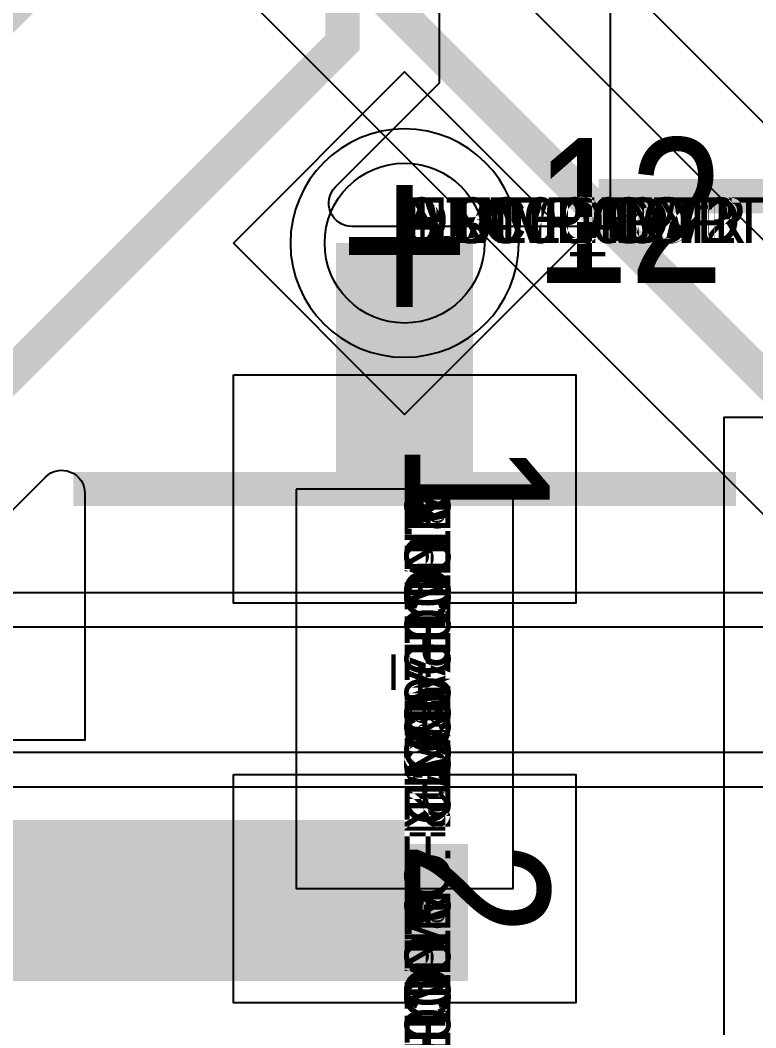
# Model space of a CAD drawing. Extents: x 0 to 323, y 0 to 320.
# Drawn here: x 93.288 to 96.51, y 3.544 to 7.957 of the extents above; entities that cross this region are included whole.
import ezdxf
from ezdxf.enums import TextEntityAlignment as Align

# ---------------------------------------------------------------- set-up
doc = ezdxf.new("R2010")
doc.units = 0
doc.header["$MEASUREMENT"] = 0
doc.layers.get('0').update_dxf_attribs({"linetype": 'CONTINUOUS'})
for name, color, linetype in [('CDN_FIGURES', 7, 'CONTINUOUS'), ('ETCH_BOTTOM', 7, 'CONTINUOUS'), ('ETCH_GND', 3, 'CONTINUOUS'), ('ETCH_INT1', 4, 'CONTINUOUS'), ('ETCH_INT2', 5, 'CONTINUOUS'), ('ETCH_PWR', 6, 'CONTINUOUS'), ('ETCH_TOP', 2, 'CONTINUOUS'), ('MANUFACTURING_NCLEGEND-1-6', 8, 'CONTINUOUS'), ('PACKAGE_GEOMETRY_ASSEMBLY_TOP', 11, 'CONTINUOUS'), ('PACKAGE_GEOMETRY_PIN_NUMBER', 9, 'CONTINUOUS')]:
    doc.layers.add(name, color=color, linetype=linetype)

# ---------------------------------------------------------------- blocks, each defined once
blk = doc.blocks.new('PAD_INFO')
for tag in ['SHAPE_TYPE', 'PAD_HEIGHT', 'PAD_LAYER', 'PAD_TYPE', 'PAD_WIDTH']:
    blk.add_attdef(tag, (0, 0), '', height=0.2)
at = {"flags": 2}
blk.add_attdef('CDN_TYPE', (0, 0), '', height=0.2, dxfattribs=at)
blk = doc.blocks.new('DRILL_INFO')
at = {"flags": 2}
blk.add_attdef('CDN_TYPE', (0, 0), '', height=0.2, dxfattribs=at)
for tag in ['FSHAPE', 'FCHAR', 'DRILL_HEIGHT', 'DIAMETER', 'PLATED', 'DRILL_WIDTH']:
    blk.add_attdef(tag, (0, 0), '', height=0.2)
blk = doc.blocks.new('VIA0700X0300')
at = {"layer": 'ETCH_BOTTOM'}
blk.add_circle((0, 0), 0.35, dxfattribs=at)
at = {"layer": 'ETCH_GND'}
blk.add_circle((0, 0), 0.35, dxfattribs=at)
at = {"layer": 'ETCH_INT1'}
blk.add_circle((0, 0), 0.35, dxfattribs=at)
at = {"layer": 'ETCH_INT2'}
blk.add_circle((0, 0), 0.35, dxfattribs=at)
at = {"layer": 'ETCH_PWR'}
blk.add_circle((0, 0), 0.35, dxfattribs=at)
at = {"layer": 'ETCH_TOP'}
blk.add_circle((0, 0), 0.35, dxfattribs=at)
ref = blk.add_blockref('PAD_INFO', (0, 0))
ref.add_attrib('PAD_LAYER', 'ETCH_TOP', (0, 0), dxfattribs={"height": 0.2})
ref.add_attrib('SHAPE_TYPE', 'NULL', (0, 0), dxfattribs={"height": 0.2})
ref.add_attrib('PAD_TYPE', 'ANTIPAD', (0, 0), dxfattribs={"height": 0.2})
ref.add_attrib('PAD_WIDTH', '0.000000', (0, 0), dxfattribs={"height": 0.2})
ref.add_attrib('PAD_HEIGHT', '0.000000', (0, 0), dxfattribs={"height": 0.2})
ref = blk.add_blockref('PAD_INFO', (0, 0))
ref.add_attrib('PAD_LAYER', 'ETCH_GND', (0, 0), dxfattribs={"height": 0.2})
ref.add_attrib('SHAPE_TYPE', 'NULL', (0, 0), dxfattribs={"height": 0.2})
ref.add_attrib('PAD_TYPE', 'ANTIPAD', (0, 0), dxfattribs={"height": 0.2})
ref.add_attrib('PAD_WIDTH', '0.000000', (0, 0), dxfattribs={"height": 0.2})
ref.add_attrib('PAD_HEIGHT', '0.000000', (0, 0), dxfattribs={"height": 0.2})
ref = blk.add_blockref('PAD_INFO', (0, 0))
ref.add_attrib('PAD_LAYER', 'ETCH_INT1', (0, 0), dxfattribs={"height": 0.2})
ref.add_attrib('SHAPE_TYPE', 'NULL', (0, 0), dxfattribs={"height": 0.2})
ref.add_attrib('PAD_TYPE', 'ANTIPAD', (0, 0), dxfattribs={"height": 0.2})
ref.add_attrib('PAD_WIDTH', '0.000000', (0, 0), dxfattribs={"height": 0.2})
ref.add_attrib('PAD_HEIGHT', '0.000000', (0, 0), dxfattribs={"height": 0.2})
ref = blk.add_blockref('PAD_INFO', (0, 0))
ref.add_attrib('PAD_LAYER', 'ETCH_INT2', (0, 0), dxfattribs={"height": 0.2})
ref.add_attrib('SHAPE_TYPE', 'NULL', (0, 0), dxfattribs={"height": 0.2})
ref.add_attrib('PAD_TYPE', 'ANTIPAD', (0, 0), dxfattribs={"height": 0.2})
ref.add_attrib('PAD_WIDTH', '0.000000', (0, 0), dxfattribs={"height": 0.2})
ref.add_attrib('PAD_HEIGHT', '0.000000', (0, 0), dxfattribs={"height": 0.2})
ref = blk.add_blockref('PAD_INFO', (0, 0))
ref.add_attrib('PAD_LAYER', 'ETCH_PWR', (0, 0), dxfattribs={"height": 0.2})
ref.add_attrib('SHAPE_TYPE', 'NULL', (0, 0), dxfattribs={"height": 0.2})
ref.add_attrib('PAD_TYPE', 'ANTIPAD', (0, 0), dxfattribs={"height": 0.2})
ref.add_attrib('PAD_WIDTH', '0.000000', (0, 0), dxfattribs={"height": 0.2})
ref.add_attrib('PAD_HEIGHT', '0.000000', (0, 0), dxfattribs={"height": 0.2})
ref = blk.add_blockref('PAD_INFO', (0, 0))
ref.add_attrib('PAD_LAYER', 'ETCH_BOTTOM', (0, 0), dxfattribs={"height": 0.2})
ref.add_attrib('SHAPE_TYPE', 'NULL', (0, 0), dxfattribs={"height": 0.2})
ref.add_attrib('PAD_TYPE', 'ANTIPAD', (0, 0), dxfattribs={"height": 0.2})
ref.add_attrib('PAD_WIDTH', '0.000000', (0, 0), dxfattribs={"height": 0.2})
ref.add_attrib('PAD_HEIGHT', '0.000000', (0, 0), dxfattribs={"height": 0.2})
ref = blk.add_blockref('PAD_INFO', (0, 0))
ref.add_attrib('PAD_LAYER', 'ETCH_TOP', (0, 0), dxfattribs={"height": 0.2})
ref.add_attrib('SHAPE_TYPE', 'NULL', (0, 0), dxfattribs={"height": 0.2})
ref.add_attrib('PAD_TYPE', 'THERMAL', (0, 0), dxfattribs={"height": 0.2})
ref.add_attrib('PAD_WIDTH', '0.000000', (0, 0), dxfattribs={"height": 0.2})
ref.add_attrib('PAD_HEIGHT', '0.000000', (0, 0), dxfattribs={"height": 0.2})
ref = blk.add_blockref('PAD_INFO', (0, 0))
ref.add_attrib('PAD_LAYER', 'ETCH_GND', (0, 0), dxfattribs={"height": 0.2})
ref.add_attrib('SHAPE_TYPE', 'NULL', (0, 0), dxfattribs={"height": 0.2})
ref.add_attrib('PAD_TYPE', 'THERMAL', (0, 0), dxfattribs={"height": 0.2})
ref.add_attrib('PAD_WIDTH', '0.000000', (0, 0), dxfattribs={"height": 0.2})
ref.add_attrib('PAD_HEIGHT', '0.000000', (0, 0), dxfattribs={"height": 0.2})
ref = blk.add_blockref('PAD_INFO', (0, 0))
ref.add_attrib('PAD_LAYER', 'ETCH_INT1', (0, 0), dxfattribs={"height": 0.2})
ref.add_attrib('SHAPE_TYPE', 'NULL', (0, 0), dxfattribs={"height": 0.2})
ref.add_attrib('PAD_TYPE', 'THERMAL', (0, 0), dxfattribs={"height": 0.2})
ref.add_attrib('PAD_WIDTH', '0.000000', (0, 0), dxfattribs={"height": 0.2})
ref.add_attrib('PAD_HEIGHT', '0.000000', (0, 0), dxfattribs={"height": 0.2})
ref = blk.add_blockref('PAD_INFO', (0, 0))
ref.add_attrib('PAD_LAYER', 'ETCH_INT2', (0, 0), dxfattribs={"height": 0.2})
ref.add_attrib('SHAPE_TYPE', 'NULL', (0, 0), dxfattribs={"height": 0.2})
ref.add_attrib('PAD_TYPE', 'THERMAL', (0, 0), dxfattribs={"height": 0.2})
ref.add_attrib('PAD_WIDTH', '0.000000', (0, 0), dxfattribs={"height": 0.2})
ref.add_attrib('PAD_HEIGHT', '0.000000', (0, 0), dxfattribs={"height": 0.2})
ref = blk.add_blockref('PAD_INFO', (0, 0))
ref.add_attrib('PAD_LAYER', 'ETCH_PWR', (0, 0), dxfattribs={"height": 0.2})
ref.add_attrib('SHAPE_TYPE', 'NULL', (0, 0), dxfattribs={"height": 0.2})
ref.add_attrib('PAD_TYPE', 'THERMAL', (0, 0), dxfattribs={"height": 0.2})
ref.add_attrib('PAD_WIDTH', '0.000000', (0, 0), dxfattribs={"height": 0.2})
ref.add_attrib('PAD_HEIGHT', '0.000000', (0, 0), dxfattribs={"height": 0.2})
ref = blk.add_blockref('PAD_INFO', (0, 0))
ref.add_attrib('PAD_LAYER', 'ETCH_BOTTOM', (0, 0), dxfattribs={"height": 0.2})
ref.add_attrib('SHAPE_TYPE', 'NULL', (0, 0), dxfattribs={"height": 0.2})
ref.add_attrib('PAD_TYPE', 'THERMAL', (0, 0), dxfattribs={"height": 0.2})
ref.add_attrib('PAD_WIDTH', '0.000000', (0, 0), dxfattribs={"height": 0.2})
ref.add_attrib('PAD_HEIGHT', '0.000000', (0, 0), dxfattribs={"height": 0.2})
ref = blk.add_blockref('PAD_INFO', (0, 0))
ref.add_attrib('PAD_LAYER', 'ETCH_TOP', (0, 0), dxfattribs={"height": 0.2})
ref.add_attrib('SHAPE_TYPE', 'CIRCLE', (0, 0), dxfattribs={"height": 0.2})
ref.add_attrib('PAD_TYPE', 'REGULAR', (0, 0), dxfattribs={"height": 0.2})
ref.add_attrib('PAD_WIDTH', '0.700000', (0, 0), dxfattribs={"height": 0.2})
ref.add_attrib('PAD_HEIGHT', '0.700000', (0, 0), dxfattribs={"height": 0.2})
ref = blk.add_blockref('PAD_INFO', (0, 0))
ref.add_attrib('PAD_LAYER', 'ETCH_GND', (0, 0), dxfattribs={"height": 0.2})
ref.add_attrib('SHAPE_TYPE', 'CIRCLE', (0, 0), dxfattribs={"height": 0.2})
ref.add_attrib('PAD_TYPE', 'REGULAR', (0, 0), dxfattribs={"height": 0.2})
ref.add_attrib('PAD_WIDTH', '0.700000', (0, 0), dxfattribs={"height": 0.2})
ref.add_attrib('PAD_HEIGHT', '0.700000', (0, 0), dxfattribs={"height": 0.2})
ref = blk.add_blockref('PAD_INFO', (0, 0))
ref.add_attrib('PAD_LAYER', 'ETCH_INT1', (0, 0), dxfattribs={"height": 0.2})
ref.add_attrib('SHAPE_TYPE', 'CIRCLE', (0, 0), dxfattribs={"height": 0.2})
ref.add_attrib('PAD_TYPE', 'REGULAR', (0, 0), dxfattribs={"height": 0.2})
ref.add_attrib('PAD_WIDTH', '0.700000', (0, 0), dxfattribs={"height": 0.2})
ref.add_attrib('PAD_HEIGHT', '0.700000', (0, 0), dxfattribs={"height": 0.2})
ref = blk.add_blockref('PAD_INFO', (0, 0))
ref.add_attrib('PAD_LAYER', 'ETCH_INT2', (0, 0), dxfattribs={"height": 0.2})
ref.add_attrib('SHAPE_TYPE', 'CIRCLE', (0, 0), dxfattribs={"height": 0.2})
ref.add_attrib('PAD_TYPE', 'REGULAR', (0, 0), dxfattribs={"height": 0.2})
ref.add_attrib('PAD_WIDTH', '0.700000', (0, 0), dxfattribs={"height": 0.2})
ref.add_attrib('PAD_HEIGHT', '0.700000', (0, 0), dxfattribs={"height": 0.2})
ref = blk.add_blockref('PAD_INFO', (0, 0))
ref.add_attrib('PAD_LAYER', 'ETCH_PWR', (0, 0), dxfattribs={"height": 0.2})
ref.add_attrib('SHAPE_TYPE', 'CIRCLE', (0, 0), dxfattribs={"height": 0.2})
ref.add_attrib('PAD_TYPE', 'REGULAR', (0, 0), dxfattribs={"height": 0.2})
ref.add_attrib('PAD_WIDTH', '0.700000', (0, 0), dxfattribs={"height": 0.2})
ref.add_attrib('PAD_HEIGHT', '0.700000', (0, 0), dxfattribs={"height": 0.2})
ref = blk.add_blockref('PAD_INFO', (0, 0))
ref.add_attrib('PAD_LAYER', 'ETCH_BOTTOM', (0, 0), dxfattribs={"height": 0.2})
ref.add_attrib('SHAPE_TYPE', 'CIRCLE', (0, 0), dxfattribs={"height": 0.2})
ref.add_attrib('PAD_TYPE', 'REGULAR', (0, 0), dxfattribs={"height": 0.2})
ref.add_attrib('PAD_WIDTH', '0.700000', (0, 0), dxfattribs={"height": 0.2})
ref.add_attrib('PAD_HEIGHT', '0.700000', (0, 0), dxfattribs={"height": 0.2})
ref = blk.add_blockref('DRILL_INFO', (0, 0))
ref.add_attrib('DIAMETER', '0.300000', (0, 0), dxfattribs={"height": 0.2})
ref.add_attrib('PLATED', 'PLATED', (0, 0), dxfattribs={"height": 0.2})
ref.add_attrib('FSHAPE', 'DIAMOND', (0, 0), dxfattribs={"height": 0.2})
ref.add_attrib('FCHAR', '+', (0, 0), dxfattribs={"height": 0.2})
ref.add_attrib('DRILL_WIDTH', '1.500000', (0, 0), dxfattribs={"height": 0.2})
ref.add_attrib('DRILL_HEIGHT', '1.500000', (0, 0), dxfattribs={"height": 0.2})
for tag in ['CDN_TYPE', 'PIN']:
    blk.add_attdef(tag, (0, 0), '', height=0.2)
at = {"flags": 2}
for tag in ['PSTKNAME', 'BBV']:
    blk.add_attdef(tag, (0, 0), '', height=0.2, dxfattribs=at)
blk = doc.blocks.new('FIGURE_DIAMOND')
at = {"layer": 'CDN_FIGURES'}
blk.add_lwpolyline([(-0.5, 0), (0, 0.5), (0.5, 0), (0, -0.5)], close=True, dxfattribs=at)
blk = doc.blocks.new('RC1000X1500TS')
at = {"layer": 'ETCH_TOP'}
blk.add_lwpolyline([(-0.5, -0.75), (-0.5, 0.75), (0.5, 0.75), (0.5, -0.75)], close=True, dxfattribs=at)
ref = blk.add_blockref('PAD_INFO', (0, 0))
ref.add_attrib('PAD_LAYER', 'ETCH_TOP', (0, 0), dxfattribs={"height": 0.2})
ref.add_attrib('SHAPE_TYPE', 'NULL', (0, 0), dxfattribs={"height": 0.2})
ref.add_attrib('PAD_TYPE', 'ANTIPAD', (0, 0), dxfattribs={"height": 0.2})
ref.add_attrib('PAD_WIDTH', '0.000000', (0, 0), dxfattribs={"height": 0.2})
ref.add_attrib('PAD_HEIGHT', '0.000000', (0, 0), dxfattribs={"height": 0.2})
ref = blk.add_blockref('PAD_INFO', (0, 0))
ref.add_attrib('PAD_LAYER', 'ETCH_GND', (0, 0), dxfattribs={"height": 0.2})
ref.add_attrib('SHAPE_TYPE', 'NULL', (0, 0), dxfattribs={"height": 0.2})
ref.add_attrib('PAD_TYPE', 'ANTIPAD', (0, 0), dxfattribs={"height": 0.2})
ref.add_attrib('PAD_WIDTH', '0.000000', (0, 0), dxfattribs={"height": 0.2})
ref.add_attrib('PAD_HEIGHT', '0.000000', (0, 0), dxfattribs={"height": 0.2})
ref = blk.add_blockref('PAD_INFO', (0, 0))
ref.add_attrib('PAD_LAYER', 'ETCH_INT1', (0, 0), dxfattribs={"height": 0.2})
ref.add_attrib('SHAPE_TYPE', 'NULL', (0, 0), dxfattribs={"height": 0.2})
ref.add_attrib('PAD_TYPE', 'ANTIPAD', (0, 0), dxfattribs={"height": 0.2})
ref.add_attrib('PAD_WIDTH', '0.000000', (0, 0), dxfattribs={"height": 0.2})
ref.add_attrib('PAD_HEIGHT', '0.000000', (0, 0), dxfattribs={"height": 0.2})
ref = blk.add_blockref('PAD_INFO', (0, 0))
ref.add_attrib('PAD_LAYER', 'ETCH_INT2', (0, 0), dxfattribs={"height": 0.2})
ref.add_attrib('SHAPE_TYPE', 'NULL', (0, 0), dxfattribs={"height": 0.2})
ref.add_attrib('PAD_TYPE', 'ANTIPAD', (0, 0), dxfattribs={"height": 0.2})
ref.add_attrib('PAD_WIDTH', '0.000000', (0, 0), dxfattribs={"height": 0.2})
ref.add_attrib('PAD_HEIGHT', '0.000000', (0, 0), dxfattribs={"height": 0.2})
ref = blk.add_blockref('PAD_INFO', (0, 0))
ref.add_attrib('PAD_LAYER', 'ETCH_PWR', (0, 0), dxfattribs={"height": 0.2})
ref.add_attrib('SHAPE_TYPE', 'NULL', (0, 0), dxfattribs={"height": 0.2})
ref.add_attrib('PAD_TYPE', 'ANTIPAD', (0, 0), dxfattribs={"height": 0.2})
ref.add_attrib('PAD_WIDTH', '0.000000', (0, 0), dxfattribs={"height": 0.2})
ref.add_attrib('PAD_HEIGHT', '0.000000', (0, 0), dxfattribs={"height": 0.2})
ref = blk.add_blockref('PAD_INFO', (0, 0))
ref.add_attrib('PAD_LAYER', 'ETCH_BOTTOM', (0, 0), dxfattribs={"height": 0.2})
ref.add_attrib('SHAPE_TYPE', 'NULL', (0, 0), dxfattribs={"height": 0.2})
ref.add_attrib('PAD_TYPE', 'ANTIPAD', (0, 0), dxfattribs={"height": 0.2})
ref.add_attrib('PAD_WIDTH', '0.000000', (0, 0), dxfattribs={"height": 0.2})
ref.add_attrib('PAD_HEIGHT', '0.000000', (0, 0), dxfattribs={"height": 0.2})
ref = blk.add_blockref('PAD_INFO', (0, 0))
ref.add_attrib('PAD_LAYER', 'ETCH_TOP', (0, 0), dxfattribs={"height": 0.2})
ref.add_attrib('SHAPE_TYPE', 'NULL', (0, 0), dxfattribs={"height": 0.2})
ref.add_attrib('PAD_TYPE', 'THERMAL', (0, 0), dxfattribs={"height": 0.2})
ref.add_attrib('PAD_WIDTH', '0.000000', (0, 0), dxfattribs={"height": 0.2})
ref.add_attrib('PAD_HEIGHT', '0.000000', (0, 0), dxfattribs={"height": 0.2})
ref = blk.add_blockref('PAD_INFO', (0, 0))
ref.add_attrib('PAD_LAYER', 'ETCH_GND', (0, 0), dxfattribs={"height": 0.2})
ref.add_attrib('SHAPE_TYPE', 'NULL', (0, 0), dxfattribs={"height": 0.2})
ref.add_attrib('PAD_TYPE', 'THERMAL', (0, 0), dxfattribs={"height": 0.2})
ref.add_attrib('PAD_WIDTH', '0.000000', (0, 0), dxfattribs={"height": 0.2})
ref.add_attrib('PAD_HEIGHT', '0.000000', (0, 0), dxfattribs={"height": 0.2})
ref = blk.add_blockref('PAD_INFO', (0, 0))
ref.add_attrib('PAD_LAYER', 'ETCH_INT1', (0, 0), dxfattribs={"height": 0.2})
ref.add_attrib('SHAPE_TYPE', 'NULL', (0, 0), dxfattribs={"height": 0.2})
ref.add_attrib('PAD_TYPE', 'THERMAL', (0, 0), dxfattribs={"height": 0.2})
ref.add_attrib('PAD_WIDTH', '0.000000', (0, 0), dxfattribs={"height": 0.2})
ref.add_attrib('PAD_HEIGHT', '0.000000', (0, 0), dxfattribs={"height": 0.2})
ref = blk.add_blockref('PAD_INFO', (0, 0))
ref.add_attrib('PAD_LAYER', 'ETCH_INT2', (0, 0), dxfattribs={"height": 0.2})
ref.add_attrib('SHAPE_TYPE', 'NULL', (0, 0), dxfattribs={"height": 0.2})
ref.add_attrib('PAD_TYPE', 'THERMAL', (0, 0), dxfattribs={"height": 0.2})
ref.add_attrib('PAD_WIDTH', '0.000000', (0, 0), dxfattribs={"height": 0.2})
ref.add_attrib('PAD_HEIGHT', '0.000000', (0, 0), dxfattribs={"height": 0.2})
ref = blk.add_blockref('PAD_INFO', (0, 0))
ref.add_attrib('PAD_LAYER', 'ETCH_PWR', (0, 0), dxfattribs={"height": 0.2})
ref.add_attrib('SHAPE_TYPE', 'NULL', (0, 0), dxfattribs={"height": 0.2})
ref.add_attrib('PAD_TYPE', 'THERMAL', (0, 0), dxfattribs={"height": 0.2})
ref.add_attrib('PAD_WIDTH', '0.000000', (0, 0), dxfattribs={"height": 0.2})
ref.add_attrib('PAD_HEIGHT', '0.000000', (0, 0), dxfattribs={"height": 0.2})
ref = blk.add_blockref('PAD_INFO', (0, 0))
ref.add_attrib('PAD_LAYER', 'ETCH_BOTTOM', (0, 0), dxfattribs={"height": 0.2})
ref.add_attrib('SHAPE_TYPE', 'NULL', (0, 0), dxfattribs={"height": 0.2})
ref.add_attrib('PAD_TYPE', 'THERMAL', (0, 0), dxfattribs={"height": 0.2})
ref.add_attrib('PAD_WIDTH', '0.000000', (0, 0), dxfattribs={"height": 0.2})
ref.add_attrib('PAD_HEIGHT', '0.000000', (0, 0), dxfattribs={"height": 0.2})
ref = blk.add_blockref('PAD_INFO', (0, 0))
ref.add_attrib('PAD_LAYER', 'ETCH_GND', (0, 0), dxfattribs={"height": 0.2})
ref.add_attrib('SHAPE_TYPE', 'NULL', (0, 0), dxfattribs={"height": 0.2})
ref.add_attrib('PAD_TYPE', 'REGULAR', (0, 0), dxfattribs={"height": 0.2})
ref.add_attrib('PAD_WIDTH', '0.000000', (0, 0), dxfattribs={"height": 0.2})
ref.add_attrib('PAD_HEIGHT', '0.000000', (0, 0), dxfattribs={"height": 0.2})
ref = blk.add_blockref('PAD_INFO', (0, 0))
ref.add_attrib('PAD_LAYER', 'ETCH_INT1', (0, 0), dxfattribs={"height": 0.2})
ref.add_attrib('SHAPE_TYPE', 'NULL', (0, 0), dxfattribs={"height": 0.2})
ref.add_attrib('PAD_TYPE', 'REGULAR', (0, 0), dxfattribs={"height": 0.2})
ref.add_attrib('PAD_WIDTH', '0.000000', (0, 0), dxfattribs={"height": 0.2})
ref.add_attrib('PAD_HEIGHT', '0.000000', (0, 0), dxfattribs={"height": 0.2})
ref = blk.add_blockref('PAD_INFO', (0, 0))
ref.add_attrib('PAD_LAYER', 'ETCH_INT2', (0, 0), dxfattribs={"height": 0.2})
ref.add_attrib('SHAPE_TYPE', 'NULL', (0, 0), dxfattribs={"height": 0.2})
ref.add_attrib('PAD_TYPE', 'REGULAR', (0, 0), dxfattribs={"height": 0.2})
ref.add_attrib('PAD_WIDTH', '0.000000', (0, 0), dxfattribs={"height": 0.2})
ref.add_attrib('PAD_HEIGHT', '0.000000', (0, 0), dxfattribs={"height": 0.2})
ref = blk.add_blockref('PAD_INFO', (0, 0))
ref.add_attrib('PAD_LAYER', 'ETCH_PWR', (0, 0), dxfattribs={"height": 0.2})
ref.add_attrib('SHAPE_TYPE', 'NULL', (0, 0), dxfattribs={"height": 0.2})
ref.add_attrib('PAD_TYPE', 'REGULAR', (0, 0), dxfattribs={"height": 0.2})
ref.add_attrib('PAD_WIDTH', '0.000000', (0, 0), dxfattribs={"height": 0.2})
ref.add_attrib('PAD_HEIGHT', '0.000000', (0, 0), dxfattribs={"height": 0.2})
ref = blk.add_blockref('PAD_INFO', (0, 0))
ref.add_attrib('PAD_LAYER', 'ETCH_BOTTOM', (0, 0), dxfattribs={"height": 0.2})
ref.add_attrib('SHAPE_TYPE', 'NULL', (0, 0), dxfattribs={"height": 0.2})
ref.add_attrib('PAD_TYPE', 'REGULAR', (0, 0), dxfattribs={"height": 0.2})
ref.add_attrib('PAD_WIDTH', '0.000000', (0, 0), dxfattribs={"height": 0.2})
ref.add_attrib('PAD_HEIGHT', '0.000000', (0, 0), dxfattribs={"height": 0.2})
ref = blk.add_blockref('DRILL_INFO', (0, 0))
ref.add_attrib('DIAMETER', '0.000000', (0, 0), dxfattribs={"height": 0.2})
ref.add_attrib('PLATED', 'PLATED', (0, 0), dxfattribs={"height": 0.2})
ref.add_attrib('FSHAPE', 'NULL', (0, 0), dxfattribs={"height": 0.2})
ref.add_attrib('DRILL_WIDTH', '0.000000', (0, 0), dxfattribs={"height": 0.2})
ref.add_attrib('DRILL_HEIGHT', '0.000000', (0, 0), dxfattribs={"height": 0.2})
ref = blk.add_blockref('PAD_INFO', (0, 0))
ref.add_attrib('PAD_LAYER', 'ETCH_TOP', (0, 0), dxfattribs={"height": 0.2})
ref.add_attrib('SHAPE_TYPE', 'RECTANGLE', (0, 0), dxfattribs={"height": 0.2})
ref.add_attrib('PAD_TYPE', 'REGULAR', (0, 0), dxfattribs={"height": 0.2})
ref.add_attrib('PAD_WIDTH', '1.000000', (0, 0), dxfattribs={"height": 0.2})
ref.add_attrib('PAD_HEIGHT', '1.500000', (0, 0), dxfattribs={"height": 0.2})
for tag in ['CDN_TYPE', 'PIN']:
    blk.add_attdef(tag, (0, 0), '', height=0.2)
at = {"flags": 2}
for tag in ['PSTKNAME', 'BBV']:
    blk.add_attdef(tag, (0, 0), '', height=0.2, dxfattribs=at)
blk = doc.blocks.new('F56')
at = {"layer": 'PACKAGE_GEOMETRY_ASSEMBLY_TOP'}
blk.add_lwpolyline([(0, -0.475), (1.75, -0.475), (1.75, 0.475), (0, 0.475)], close=True, dxfattribs=at)
at = {"layer": 'ETCH_TOP'}
ref = blk.add_blockref('RC1000X1500TS', (0, 0), dxfattribs=at)
ref.add_attrib('CDN_TYPE', 'PIN', (0, 0), dxfattribs={"height": 0.2})
ref.add_attrib('PIN', '1', (0, 0), dxfattribs={"height": 0.2})
ref = blk.add_blockref('RC1000X1500TS', (1.75, 0), dxfattribs=at)
ref.add_attrib('CDN_TYPE', 'PIN', (0, 0), dxfattribs={"height": 0.2})
ref.add_attrib('PIN', '2', (0, 0), dxfattribs={"height": 0.2})
at = {"flags": 2}
for tag in ['SYMBOL_TYPE', 'CDN_TYPE', 'REFDES']:
    blk.add_attdef(tag, (0, 0), '', height=0.2, dxfattribs=at)

msp = doc.modelspace()

# ---------------------------------------------------------------- linework, layer by layer
at = {"layer": 'ETCH_INT1'}
for points in [[(94.972, 7.4811, 1), (94.972, 6.4809, 1)], [(92.8559, 4.7501), (92.8407, 4.7716, 0.110883), (92.4676, 5.1103, -0.770461), (92.5176, 5.2999), (105.6644, 5.2999, -0.478266), (105.7635, 5.177, 0.125682), (105.7744, 4.8802, -0.501036), (105.6772, 4.7501)]]:
    msp.add_lwpolyline(points, format="xyb", close=True, dxfattribs=at)
for points in [[(143.9, 5.45), (106.6506, 5.45), (106.6375, 5.4592, 0.316177), (106.0625, 5.4592), (106.0494, 5.45), (74.5769, 5.45)], [(83.2915, 4.4644, 1.42085), (85.2685, 4.4644, -0.519028), (85.3639, 4.6), (85.7361, 4.6, -0.519028), (85.8315, 4.4644, 1.42085), (87.8085, 4.4644, -0.519028), (87.9039, 4.6), (88.2761, 4.6, -0.519028), (88.3715, 4.4644, 1.42085), (90.3485, 4.4644, -0.519028), (90.4439, 4.6), (90.8161, 4.6, -0.519028), (90.9115, 4.4644, 1.42085), (92.8885, 4.4644, -0.519028), (92.9839, 4.6), (106.1315, 4.6), (106.1416, 4.5954, 0.21829), (106.5584, 4.5954), (106.5685, 4.6), (106.9598, 4.6, -0.609283), (107.0425, 4.4398, 1.938258), (107.8575, 4.4398, -0.609283), (107.9402, 4.6), (144.2, 4.6)]]:
    msp.add_lwpolyline(points, format="xyb", dxfattribs=at)
at = {"layer": 'ETCH_INT2'}
msp.add_lwpolyline([(63.15, 70.5, 0.15, 0.15, 0), (62.2868, 70.5, 0.15, 0.15, 0), (60.103, 68.3162, 0.15, 0.15, 0), (60.103, 55.3103, 0.15, 0.15, 0), (60.425, 54.9883, 0.15, 0.15, 0), (60.425, 53.1117, 0.15, 0.15, 0), (60.275, 52.9617, 0.15, 0.15, 0), (60.275, 41.8519, 0.15, 0.15, 0), (92.691, 9.4358, 0.15, 0.15, 0), (93.0278, 9.099, 0.15, 0.15, 0), (93.8377, 9.099, 0.15, 0.15, 0), (98.7868, 4.15, 0.15, 0.15, 0), (107.45, 4.15, 0.15, 0.15, 0)], format="xyseb", dxfattribs=at)
msp.add_lwpolyline([(98.9629, 4.5751), (94.0138, 9.5241), (93.8655, 9.5241, -0.438145), (93.7645, 9.6337, 0.72823), (92.885, 9.9979, -0.437934), (92.7361, 9.9919), (60.7001, 42.028), (60.7001, 42.3005, -0.438145), (60.8097, 42.4015, 0.496633), (61.3409, 42.9956, -0.740183), (61.5121, 43.0867), (88.6499, 15.9489), (88.6499, 15.4008), (99.3025, 4.7482, -0.668179), (99.2308, 4.5751)], format="xyb", close=True, dxfattribs=at)
msp.add_lwpolyline([(107.1862, 3.7249), (98.6107, 3.7249), (93.6616, 8.6739), (92.8517, 8.6739), (59.8499, 41.6758)], dxfattribs=at)
at = {"layer": 'ETCH_PWR'}
msp.add_lwpolyline([(95.4721, 6.981, 1), (94.4719, 6.981, 1)], format="xyb", close=True, dxfattribs=at)
at = {"layer": 'ETCH_TOP'}
for points, format in [([(91.9, 6.65, 0.15, 0.15, 0), (93.841, 8.591, 0.15, 0.15, 0), (93.841, 16.709, 0.15, 0.15, 0), (92.255, 18.295, 0.15, 0.15, 0), (91.9765, 18.295, 0.15, 0.15, 0)], "xyseb"), ([(94.7, 16.8, 0.15, 0.15, 0), (94.7, 7.859, 0.15, 0.15, 0), (92.169, 5.328, 0.15, 0.15, 0), (91.527, 5.328, 0.15, 0.15, 0), (90.775, 4.576, 0.15, 0.15, 0), (90.775, 3.644, 0.15, 0.15, 0), (91.694, 2.725, 0.15, 0.15, 0), (109.6442, 2.725, 0.15, 0.15, 0), (113.896, 6.9768, 0.15, 0.15, 0), (113.896, 10.2677, 0.15, 0.15, 0), (113.1157, 11.048, 0.15, 0.15, 0), (112.293, 11.048, 0.15, 0.15, 0)], "xyseb"), ([(106.5907, 3.1501), (96.3721, 3.1501), (96.3721, 6.2194), (98.4431, 6.2194), (98.4431, 10.31, -0.402701)], "xyb"), ([(94.972, 5.904, 0.6, 0.6, 0), (94.972, 6.981, 0.6, 0.6, 0)], "xyseb"), ([(95.8222, 7.187, 0.15, 0.15, 0), (97.158, 7.187, 0.15, 0.15, 0)], "xyseb"), ([(93.5212, 5.904, 0.15, 0.15, 0), (94.972, 5.904, 0.15, 0.15, 0)], "xyseb"), ([(94.972, 5.904, 0.15, 0.15, 0), (96.4228, 5.904, 0.15, 0.15, 0)], "xyseb"), ([(94.972, 4.154, 0.6, 0.6, 0), (91.944, 4.154, 0.6, 0.6, 0), (91.9, 4.11, 0.6, 0.6, 0)], "xyseb"), ([(95.25, 4.05, 0.6, 0.6, 0), (91.96, 4.05, 0.6, 0.6, 0), (91.9, 4.11, 0.6, 0.6, 0)], "xyseb")]:
    msp.add_lwpolyline(points, format=format, dxfattribs=at)
for points in [[(94.7411, 7.0541, -0.668179), (94.6694, 7.2272), (95.1251, 7.6829), (95.1251, 16.5362), (95.132, 16.5481, 0.993216), (94.2714, 17.0578, -0.487614), (94.1129, 17.0383), (93.3764, 17.7748, -0.668179), (93.4481, 17.9479), (94.0505, 17.9479), (94.0636, 17.917, 0.661891), (95.2604, 17.917), (95.2735, 17.9479), (95.8729, 17.9479), (95.8729, 7.0541)], [(92.8174, 4.8041), (92.8021, 4.8234, 0.058065), (92.6139, 5.0117, -0.448627), (92.6051, 5.1629), (93.3988, 5.9566, -0.668179), (93.5719, 5.8849), (93.5719, 4.8041)]]:
    msp.add_lwpolyline(points, format="xyb", close=True, dxfattribs=at)

# ---------------------------------------------------------------- block references
at = {"rotation": 270}
msp.add_blockref('F56', (94.972, 5.904), dxfattribs=at)
at = {"layer": 'ETCH_TOP'}
msp.add_blockref('VIA0700X0300', (94.972, 6.981), dxfattribs=at)
at = {"layer": 'MANUFACTURING_NCLEGEND-1-6', "xscale": 1.5, "yscale": 1.5}
msp.add_blockref('FIGURE_DIAMOND', (94.972, 6.981), dxfattribs=at)

# ---------------------------------------------------------------- texts
at = {"layer": 'MANUFACTURING_NCLEGEND-1-6'}
msp.add_text('+', height=0.75, dxfattribs=at).set_placement((94.972, 6.981), align=Align.MIDDLE_CENTER)
at = {"layer": 'PACKAGE_GEOMETRY_PIN_NUMBER', "width": 0.88}
msp.add_text('12', height=0.635, dxfattribs=at).set_placement((96.3706, 6.806), align=Align.RIGHT)
for s, p in [('1', (94.972, 5.904)), ('2', (94.972, 4.154))]:
    msp.add_text(s, height=0.635, rotation=270, dxfattribs=at).set_placement(p, align=Align.CENTER)

doc.saveas('drawing.dxf')
